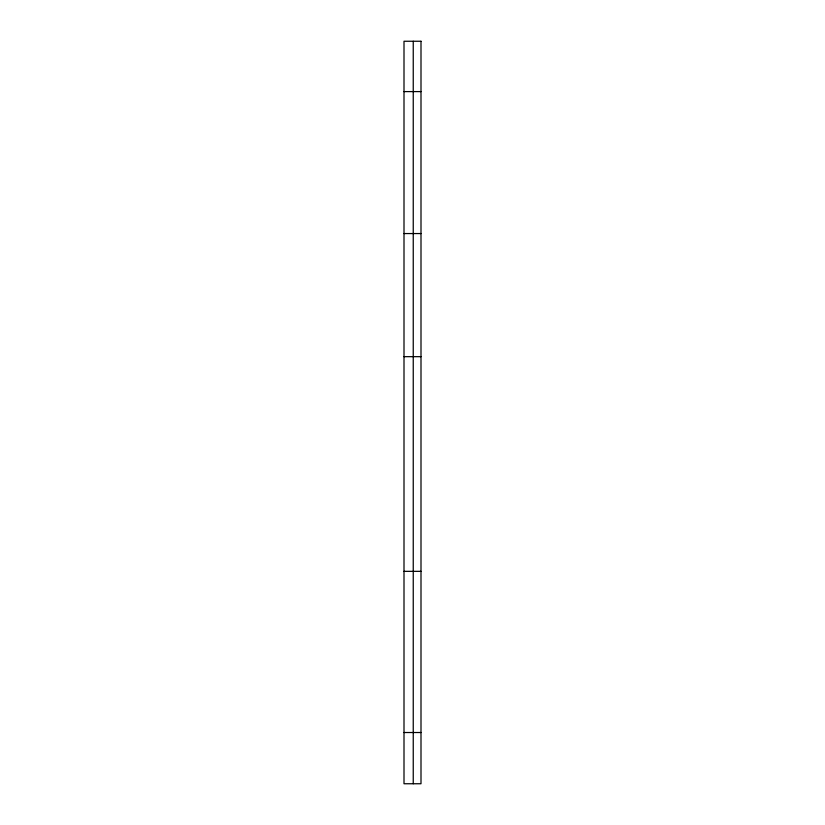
<?xml version="1.0" encoding="UTF-8"?>
<svg xmlns="http://www.w3.org/2000/svg" width="825" height="825" viewBox="0 0 825 825"><rect width="100%" height="100%" fill="white"/><g stroke="black" fill="none" stroke-linecap="round" stroke-linejoin="round"><path stroke-width="1.24" d="M404.002 91.596L420.998 91.596M404.002 233.557L420.998 233.557M404.002 356.668L420.998 356.668M404.002 571.343L420.998 571.343M404.002 732.518L420.998 732.518M413.243 41.25L413.243 571.343M413.243 571.735L413.243 783.75M420.998 41.25L404.002 41.25L404.002 783.75L420.998 783.75L420.998 41.25"/></g></svg>
